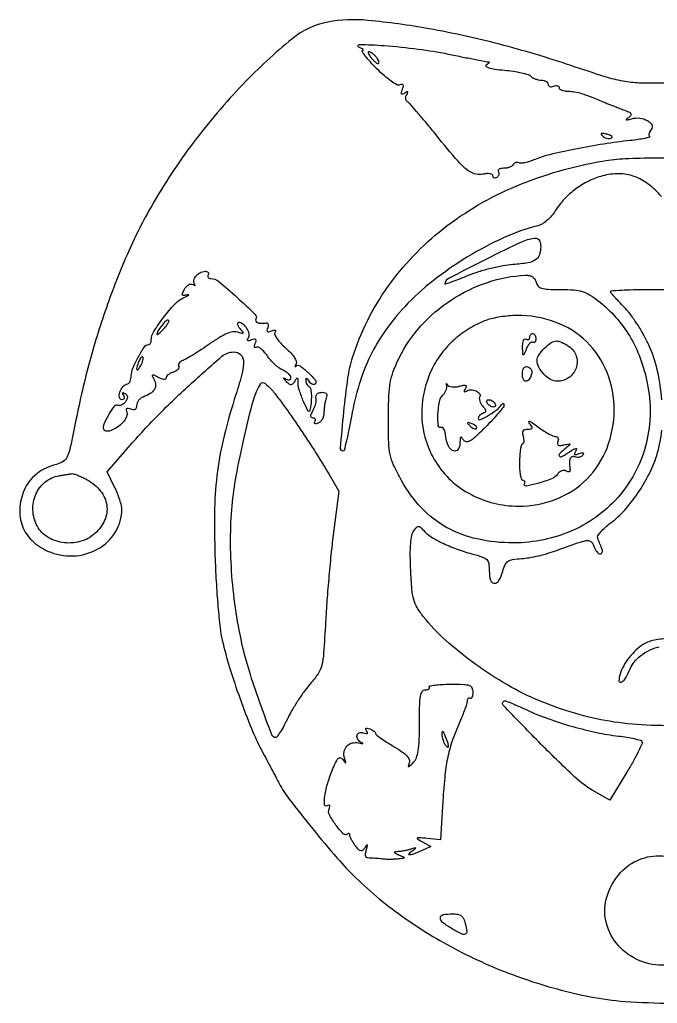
# Model space of a CAD drawing. Extents: x 22 to 640, y 38 to 1156.
# Drawn here: x 22.2 to 195.7, y 42.6 to 310.5 of the extents above; entities that cross this region are included whole.
import ezdxf

# ---------------------------------------------------------------- set-up
doc = ezdxf.new("R2010")
doc.units = 0

msp = doc.modelspace()

# ---------------------------------------------------------------- linework, layer by layer
for points in [[(197.709849, 293.17994, -0.011252), (190.817208, 293.231077, -0.039059), (186.389001, 293.711195, -0.030101), (181.547325, 294.928225, -0.004743), (172.209849, 297.980485, 0.017523), (152.742395, 303.797821, 0.01956), (133.612832, 307.9997, 0.020317), (116.96956, 310.285322, 0.069672), (106.091704, 309.814329, 0.126958), (96.334954, 305.281038, 0.029621), (82.978063, 292.918821, 0.029836), (69.401152, 276.968021, 0.031699), (58.11541, 259.822623, 0.02539), (51.784251, 247.296791, 0.019309), (46.098431, 233.003847, 0.018432), (41.262583, 217.543041, 0.017501), (37.484512, 201.5, -0.003644), (35.95489, 194.090076, -0.050136), (35.116216, 191.481289, -0.141606), (34.023099, 190.163767, -0.089116), (32.18335, 189.344136, 0.048344), (29.216998, 188.301609, 0.059427), (26.72171, 186.760397, 0.062563), (24.758832, 184.75154, 0.063355), (23.363568, 182.327715, 0.084383), (22.193648, 177.272217, 0.107619), (22.932085, 172.557691, 0.108847), (25.552311, 168.615552, 0.087942), (29.780369, 165.772955, 0.11414), (36.735711, 164.441247, 0.119612), (43.438486, 166.341202, 0.127107), (48.240686, 170.971372, 0.138571), (50, 177.197529, 0.063356), (49.87318, 178.194362, 0.016522), (49.416638, 179.746177, 0.016522), (48.774257, 181.493998, 0.016208), (48.014086, 183.206981), (46.028172, 187.317349), (50.764086, 192.861015, -0.016411), (59.144693, 202.042999, -0.014466), (68.460018, 211.062172, -0.008544), (77.235249, 218.808928, -0.178393), (80.467353, 220, -0.186188), (82.277194, 219.301855, -0.198912), (83.086025, 217.591678, -0.076307), (82.74658, 214.31552, -0.013895), (81.035225, 208.438305, 0.01661), (77.805687, 197.118653, 0.028924), (75.992187, 187.527304, 0.027407), (75.242227, 177.443756, 0.013256), (75.333785, 164.5, 0.00632), (75.655193, 157.551559, 0.006652), (76.148252, 150.73125, 0.006399), (76.726799, 144.862781, 0.029531), (77.304422, 141.5, 0.017537), (79.319027, 134.053679, 0.011145), (82.158422, 125.53082, 0.011156), (85.257573, 117.449249, 0.02501), (88.047537, 111.5, -0.000435), (89.382569, 108.982845, -0.000395), (90.756864, 106.38125, -0.000395), (91.982684, 104.051826, -0.001272), (92.792712, 102.5, 0.044429), (95.5128, 98.231289, 0.006564), (101.86455, 90.201831, 0.00785), (108.59958, 82.174663, 0.021673), (113.667892, 76.811381, 0.040004), (127.024763, 65.77933, 0.035198), (142.534369, 56.481786, 0.0344), (159.575499, 49.259033, 0.034073), (177.5, 44.413943, 0.031828), (186.93423, 43.159017, 0.01387), (199.566898, 42.642439, 0.01361)], [(196.821881, 262.30872, 0.055536), (193.271059, 265.707946, 0.07855), (189.427985, 267.786779, 0.08245), (185.277456, 268.518684, 0.068369), (180.821569, 267.951953, 0.049698), (177.057856, 266.525187, 0.044168), (173.487521, 264.336497, 0.044272), (170.365426, 261.560963, 0.050551), (167.932927, 258.391473, -0.040833), (166.921817, 257.019735, -0.037139), (165.670895, 255.782898, -0.039143), (164.357574, 254.830862, -0.076399), (163.167403, 254.332569, 0.045871), (154.010206, 251.137817, 0.029838), (144.102028, 245.890898, 0.029422), (134.67756, 239.366955, 0.038623), (126.96247, 232.300726, 0.03487), (121.661983, 225.777454, 0.040146), (117.592331, 218.869495, 0.038923), (114.585424, 211.21546, 0.029603), (112.466006, 202.453678, -0.005062), (111.775431, 198.829091, -0.008303), (111.108943, 195.777018, -0.002785), (110.484608, 193.194161, -0.344776), (110.236503, 193, -0.43971), (109.490379, 193.813428, -0.003435), (110.410667, 203.666811, -0.010224), (111.533144, 212.941027, -0.041182), (112.794997, 218.5, -0.077925), (122.300745, 237.634916, -0.072266), (137.416111, 253.510259, -0.067928), (157.340073, 265.183689, -0.056731), (180.919393, 271.98951, -0.029414), (186.998375, 272.65381, -0.012956), (195.088285, 272.849012, -0.012947), (203.492961, 272.616319, -0.020396)], [(196.937028, 206.947499, 0.037338), (195.716595, 215.155612, 0.053971), (193.341219, 222.088599, 0.020334), (191.894608, 224.876895, 0.015523), (190.096634, 227.807541, 0.015772), (188.237617, 230.451158, 0.03526), (186.628068, 232.305265, -0.006856), (185.237801, 233.734191, -0.010235), (184.065745, 235.024255, -0.005621), (183.120728, 236.133113, -0.175405), (183, 236.466667, -0.395498), (183.202198, 236.682307, -0.002759), (185.9375, 236.843333, -0.008322), (189.165594, 236.961662, -0.004999), (193, 237), (203, 237)], [(204, 118.320192, -0.021094), (192.737448, 118.367517, -0.029392), (182.71633, 119.425161, -0.030766), (173.253039, 121.59539, -0.02689), (163.680578, 124.989203, -0.032565), (154.914761, 129.327701, -0.025641), (146.028189, 135.09878, -0.026163), (138.054948, 141.540491, -0.042295), (132.085357, 147.892228, -0.033063), (130.370738, 150.378413, -0.068047), (129.448216, 152.549679, -0.0461), (128.95043, 155.385791, -0.008666), (128.611749, 160.647342, -0.009047), (128.491729, 164.805651, -0.022712), (128.596813, 167.836646, -0.030018), (128.903378, 170.010669, -0.108236), (129.465218, 171.283319, -0.023869), (130.246742, 172.251542, -0.198609), (130.743597, 172.492687, -0.210444), (131.248516, 172.305455, -0.027042), (132.051454, 171.438002, 0.080003), (133.920847, 169.80368, 0.026652), (137.111775, 168.037826, 0.024971), (141.021531, 166.374545, 0.021921), (145.25, 165.027232, -0.014629), (148.117176, 164.159495, -0.113583), (149.302145, 163.434067, -0.161838), (149.845824, 162.375243, -0.038387), (150, 160.370039, 0.063865), (150.323373, 157.848658, 0.332148), (151.352668, 157.025936, 0.282676), (152.609683, 157.742363, 0.055767), (153.641557, 160.25, -0.036459), (154.316674, 162.088975, -0.138239), (155.097513, 163.017032, -0.114279), (156.334736, 163.495521, -0.02122), (158.777687, 163.738221, 0.03031), (160.794316, 163.975637, 0.013159), (163.439215, 164.523109, 0.012966), (166.228863, 165.254344, 0.016822), (168.74147, 166.075657, -0.00299), (174.797688, 168.242454, -0.058463), (176.73034, 168.67629, -0.231309), (177.750412, 168.303242, -0.115065), (178.470984, 167.091421, 0.042324), (178.801749, 166.29114, 0.05179), (179.245169, 165.614355, 0.060472), (179.728158, 165.149285, 0.162843), (180.174376, 165, 0.172019), (180.519434, 165.122333, 0.153335), (180.730292, 165.440625, 0.10713), (180.763013, 165.925778, 0.059674), (180.606989, 166.5, -0.001129), (180.339475, 167.165402, -0.00076), (180.036799, 167.926562, -0.000765), (179.746114, 168.664107, -0.001517), (179.518283, 169.25, -0.232297), (179.577517, 169.916329, -0.037931), (180.354002, 171.001715, -0.035082), (181.541489, 172.233852, -0.024343), (183.039737, 173.457965, 0.050992), (186.761417, 176.844321, 0.032708), (190.369678, 181.443444, 0.032075), (193.442741, 186.620074, 0.040668), (195.557923, 191.761259, 0.058028), (196.919731, 198.725882, 0.037551)], [(198.839418, 141.915099, 0.048868), (194.936026, 141.541185, 0.091867), (192, 140.380812, 0.045176), (189.911314, 138.793355, 0.040536), (188.057652, 136.801948, 0.041031), (186.571561, 134.56576, 0.049542), (185.57735, 132.25, 0.070215), (185.280747, 130.48321, 0.525307), (185.853973, 130.06566, 0.172959), (186.946734, 130.949975, 0.038823), (188.048989, 133.11827, -0.12807), (191.227552, 137.321655, -0.113594), (196.194565, 139.674443, -0.115591)]]:
    msp.add_lwpolyline(points, format="xyb")
for points in [[(138.823507, 301.111266, 0.001067), (142.828866, 300.301033, 0.001622), (146.313203, 299.615686, 0.000582), (149.31945, 299.038133, 0.041526), (149.823507, 298.984687, -0.323509), (149.942219, 298.894741, -0.240678), (149.9125, 298.727377, -0.067349), (149.641342, 298.454701, -0.022162), (149.176494, 298.130241, 0.499873), (149.145923, 297.742302, 0.110982), (149.83547, 297.364447, 0.036584), (151.483697, 297.018146, 0.010882), (154.042154, 296.729894, -0.014568), (156.491445, 296.435647, -0.018452), (158.731777, 296.015012, -0.016701), (160.553669, 295.538354, -0.124667), (161.31566, 295.08434, 0.067521), (161.861621, 294.668815, 0.039052), (162.610225, 294.318525, 0.038274), (163.43129, 294.079681, 0.051689), (164.2, 294, -0.059599), (164.888372, 293.917655, -0.078475), (165.47125, 293.674822, -0.096801), (165.861617, 293.31524, -0.159693), (166, 292.893011, 0.158089), (166.121257, 292.519085, 0.151946), (166.440625, 292.280284, 0.112257), (166.926101, 292.22328, 0.06502), (167.5, 292.361626, -0.055937), (168.074366, 292.511135, -0.100118), (168.559375, 292.483616, -0.147206), (168.877514, 292.289193, -0.184534), (169, 291.968615, 0.228523), (169.178905, 291.59762, 0.074148), (169.720553, 291.284531, 0.05647), (170.513582, 291.070794, 0.037629), (171.452947, 291, -0.043802), (173.209236, 290.845845, -0.031144), (175.131114, 290.380893, -0.020307), (177.654271, 289.487672, -0.005768), (181.5, 287.896124, 0.005728), (182.474384, 287.492783, 0.002459), (183.783796, 286.975706, 0.002433), (185.184147, 286.438494, 0.003209), (186.466116, 285.963219, -0.015245), (188.001185, 285.351695, -0.135272), (188.562849, 284.898891, -0.330318), (188.556081, 284.438033, -0.079088), (187.966116, 283.877077, 0.01368), (187.275742, 283.374023, 0.548201), (187.289634, 283.218685, 0.184106), (187.576172, 283.185719, 0.00601), (188.712227, 283.489892, -0.097026), (190.928434, 283.667978, -0.096002), (193.057132, 282.998561, -0.150664), (194.207499, 281.825472, -0.300937), (194.073243, 280.588252, 0.04674), (193.711646, 280.058925, 0.062972), (193.496577, 279.520653, 0.078815), (193.451264, 279.055157, 0.183295), (193.592867, 278.740466, -0.565681), (193.529, 278.484156, -0.018658), (192.285531, 278.153804, -0.019259), (190.532361, 277.82781, -0.010142), (188.334191, 277.55149, 0.012869), (181.177973, 276.612255, 0.009908), (173.422615, 275.232615, 0.009219), (166.447919, 273.714585, 0.040781), (162.455039, 272.416768, -0.020466), (161.033433, 271.89001, -0.026633), (159.69222, 271.532252, -0.026172), (158.577121, 271.357914, -0.165571), (158.02508, 271.4845, 0.113839), (157.63854, 271.61555, 0.100309), (157.21421, 271.573071, 0.093883), (156.81716, 271.362846, 0.085977), (156.510081, 271.016312, -0.112542), (156.126167, 270.626452, -0.050028), (155.478975, 270.298542, -0.046042), (154.693605, 270.075274, -0.046272), (153.881966, 270, 0.04566), (153.155756, 269.933544, 0.09939), (152.638469, 269.726548, 0.177444), (152.410574, 269.420967, 0.213962), (152.457295, 269.069098, -0.108373), (152.598899, 268.665803, -0.099685), (152.565079, 268.22714, -0.095498), (152.360589, 267.820631, -0.090427), (152.016312, 267.510081, -0.078463), (151.627775, 267.347197, -0.156341), (151.298542, 267.370217, -0.185183), (151.080238, 267.572043, -0.1151), (151, 267.915983, 0.261409), (150.794886, 268.281498, 0.09399), (150.216583, 268.499581, 0.060846), (149.33387, 268.545211, 0.031886), (148.242186, 268.398437, -0.125736), (145.917601, 268.521205, -0.102433), (143.73189, 269.735428, -0.04015), (140.803879, 272.699327, -0.004518), (134.778189, 280, 0.00345), (132.378855, 282.919688, 0.004875), (130.198744, 285.484345, 0.00288), (128.331458, 287.613192, 0.066883), (127.722418, 288.138197, -0.125469), (127.409244, 288.478916, -0.098087), (127.261143, 288.960902, -0.087792), (127.301122, 289.510838, -0.076617), (127.526393, 290.042705, 0.0208), (127.84722, 290.613611, 0.351082), (127.806115, 290.811415, 0.301765), (127.58833, 290.834252, 0.017977), (126.98457, 290.490464, -0.037756), (126.370628, 290.172322, -0.359826), (126.107395, 290.250352, -0.222905), (126.053919, 290.596734, -0.020238), (126.341402, 291.447296, 0.030127), (126.599406, 292.263478, 0.191488), (126.543067, 292.686309, 0.301758), (126.24364, 292.839842, 0.063603), (125.643053, 292.693268, -0.220382), (124.820752, 292.748793, -0.028238), (123.280324, 293.70966, -0.027703), (121.433475, 295.171523, -0.017006), (119.419304, 297.081928, -0.010015), (117.628462, 298.97447, -0.019124), (116.280852, 300.575963, -0.018816), (115.403096, 301.796026, -0.573863), (115.537592, 302.070285, 0.307449), (115.680483, 302.183364, 0.300322), (115.629793, 302.360503, 0.062035), (115.209383, 302.638755, 0.018024), (114.5, 302.959562, -0.824182), (114.646448, 303.695246, -0.017881), (121.341879, 303.426726, -0.013083), (130.617618, 302.47724, -0.018391)], [(117, 301.551016, 0.125339), (117.09193, 301.190055, 0.025246), (117.440625, 300.620343, 0.025202), (117.925768, 299.982316, 0.021226), (118.5, 299.357143, 0.030007), (119.076968, 298.845562, 0.078501), (119.559375, 298.576532, 0.19907), (119.861252, 298.588904, 0.292116), (120, 298.806127, 0.112363), (119.897511, 299.256429, 0.038054), (119.559375, 299.842033, 0.035584), (119.07401, 300.453596, 0.034033), (118.5, 301, 0.025998), (117.923674, 301.429763, 0.059248), (117.440625, 301.675378, 0.129665), (117.130356, 301.704677, 0.367029)], [(180.76845, 278.83155, 0.0741), (181.270088, 278.460029, 0.058506), (181.899953, 278.2138, 0.059552), (182.556574, 278.1234, 0.085105), (183.13671, 278.212237, 0.170804), (183.424773, 278.435848, 0.353106), (183.396366, 278.701526, 0.106885), (182.940026, 278.995597, 0.02593), (182.080159, 279.268787, 0.013933), (180.995419, 279.520386, 0.131195), (180.522275, 279.491559, 0.470166), (180.436586, 279.27067, 0.069225)], [(163.984687, 248.75, -0.073883), (163.626052, 246.444258, -0.172953), (162.592503, 245.068538, -0.107497), (160.539573, 244.272781, -0.02002), (156.5, 243.803787, 0.026795), (153.752095, 243.446974, 0.014613), (150.426562, 242.731458, 0.014525), (147.079656, 241.804455, 0.022332), (144.25, 240.791057, -0.003592), (141.853089, 239.829876, -0.006131), (139.835938, 239.066171, -0.00163), (138.101847, 238.440232, -0.518688), (138, 238.511996, -0.279136), (138.94204, 240.067937, -0.003886), (149.148963, 245.306674, -0.007105), (159.013656, 250.098808, -0.104468), (162.75, 250.972945, -0.177298), (163.225625, 250.810399, -0.096179), (163.628314, 250.331115, -0.074928), (163.898064, 249.608828, -0.053715)], [(73.5, 241, 0.115227), (73.372133, 240.619421, 0.185236), (73.462837, 240.29375, 0.156241), (73.767824, 240.074694, 0.078383), (74.241366, 240, -0.175686), (76.283, 239.25978, -0.010423), (81.31879, 234.874229, -0.007806), (86.283828, 230.221418, -0.35256), (86.447162, 228.914506, 0.28539), (86.448475, 228.373015, 0.173058), (86.967787, 227.961883, 0.084552), (88.024421, 227.793288, 0.042548), (89.372681, 227.922473, -0.209541), (89.653953, 227.855862, -0.177517), (89.82106, 227.597311, -0.100912), (89.830532, 227.151973, -0.046667), (89.673609, 226.591821, 0.04811), (89.489603, 225.927635, 0.268269), (89.611495, 225.593792, 0.231768), (89.98371, 225.5023, 0.038003), (90.714972, 225.720866, -0.030771), (91.365151, 225.925475, -0.172932), (91.722104, 225.88998, -0.349589), (91.82953, 225.671281, -0.084587), (91.66729, 225.270681, 0.253417), (91.632467, 224.662446, 0.041208), (92.242606, 223.600669, 0.036901), (93.242874, 222.357889, 0.024704), (94.553742, 221.086957, -0.023591), (95.964469, 219.725285, -0.044574), (96.941602, 218.483858, -0.059333), (97.45466, 217.446262, -0.219035), (97.390172, 216.736214, 0.016646), (97.152781, 216.289587, 0.119117), (97.100254, 216.052622, 0.546414), (97.184955, 216.0005, 0.070268), (97.401393, 216.145052, -0.351863), (98.48134, 216.201771, -0.032253), (100.704899, 214.371519, -0.032847), (102.65293, 212.288668, -0.385476), (102.602364, 211.269031, -0.185412), (102.257851, 211.115702, -0.122016), (101.826863, 211.198927, -0.088181), (101.36937, 211.518333, -0.055426), (100.96094, 212.02896, 0.026257), (100.569215, 212.58184, 0.154703), (100.278633, 212.77847, 0.388541), (100.089708, 212.686452, 0.09113), (100.015313, 212.309017, 0.070077), (100.079011, 211.810433, 0.053431), (100.280175, 211.297508, 0.054255), (100.5805, 210.847914, 0.080146), (100.938474, 210.538025, -0.217981), (101.401606, 209.843286, -0.033219), (101.55907, 208.142414, -0.034049), (101.472232, 206.08436, -0.031422), (101.10786, 204, -0.694361), (100.648398, 203.944111, -0.019221), (99.442662, 206.508299, -0.018281), (98.299298, 209.504522, -0.080377), (97.984687, 211.364307, 0.011449), (97.950588, 212.498087, 0.235758), (97.786914, 212.786602, 0.398171), (97.535658, 212.744468, 0.020757), (97.026328, 212.008359, -0.037334), (96.466024, 211.253307, -0.205722), (96.020316, 211.03692, -0.188343), (95.530967, 211.202423, -0.030762), (94.791641, 211.905064, -0.005865), (94.151327, 212.609714, -0.167784), (94.058574, 212.833198, -0.575178), (94.158213, 212.899593, -0.014455), (94.75, 212.587687, 0.06756), (95.228423, 212.397125, 0.134655), (95.632812, 212.406656, 0.182082), (95.89865, 212.609368, 0.140692), (96, 212.962422, 0.157409), (95.842701, 213.449691, 0.049485), (95.329247, 214.031109, 0.043862), (94.590462, 214.605475, 0.036427), (93.716586, 215.083271, -0.054398), (92.703798, 215.685168, -0.025806), (91.53787, 216.660272, -0.025217), (90.411316, 217.816808, -0.032535), (89.506177, 218.990809, 0.030906), (88.698147, 220.045938, 0.047079), (87.863375, 220.84153, 0.059084), (87.121415, 221.295667, 0.251297), (86.619653, 221.264932, -0.136544), (86.303325, 221.173229, -0.325676), (86.114874, 221.307462, -0.138048), (86.096676, 221.687743, -0.03498), (86.279134, 222.285028, 0.037969), (86.504028, 223.03727, 0.255343), (86.398145, 223.398145, 0.255343), (86.03727, 223.504028, 0.037969), (85.285028, 223.279134, -0.026992), (84.576321, 223.050211, -0.218867), (84.24854, 223.107312, -0.343612), (84.169553, 223.357825, -0.049307), (84.422045, 223.873866, 0.197368), (84.609031, 225.00486, 0.087201), (84.008584, 226.425669, 0.084472), (82.934975, 227.595931, 0.166489), (81.755111, 228, 0.268644), (81.500946, 227.852819, 0.186938), (81.449713, 227.517003, 0.084302), (81.665108, 226.987615, 0.034538), (82.119713, 226.355754, -0.00954), (82.899895, 225.378333, -0.328133), (82.90559, 225.099749, -0.31694), (82.638684, 225.004355, -0.009185), (81.422451, 225.365919, 0.121551), (80.163082, 225.44842, 0.055502), (78.57204, 224.978153, 0.038401), (76.553418, 223.939921, 0.014815), (73.919848, 222.209079, -0.006399), (71.704623, 220.699195, -0.007319), (69.547713, 219.314152, -0.006685), (67.687427, 218.19189, -0.040784), (66.676172, 217.705977, 0.054812), (66.028775, 217.372283, 0.085194), (65.572607, 216.942681, 0.116524), (65.373848, 216.4896, 0.18584), (65.451139, 216.079059, -0.207595), (65.510175, 215.672492, -0.119179), (65.267517, 215.230849, -0.08193), (64.74368, 214.81784, -0.049245), (64.014521, 214.504609, 0.040908), (63.243612, 214.188532, 0.050675), (62.591765, 213.768754, 0.059221), (62.142958, 213.314254, 0.166718), (62, 212.897429, -0.267936), (61.830808, 212.604362, -0.15053), (61.417589, 212.509859, -0.074676), (60.752179, 212.660797, -0.029824), (59.900956, 213.053007, 0.00752), (58.648459, 213.699283, 0.252233), (58.322888, 213.688587, 0.394971), (58.24784, 213.438438, 0.012338), (58.79178, 212.407586, -0.118586), (59.178036, 211.034059, -0.154768), (58.833084, 209.782952, -0.112276), (57.693382, 208.675497, -0.046397), (55.75, 207.725431, 0.075059), (55.081011, 207.34963, 0.064826), (54.514063, 206.776154, 0.067191), (54.130626, 206.10025, 0.095752), (54, 205.424396, -0.073462), (53.89957, 204.744531, -0.180192), (53.598476, 204.348362, -0.170114), (53.097318, 204.232414, -0.06428), (52.388659, 204.404352, 0.038376), (51.672963, 204.617686, 0.217214), (51.293697, 204.534941, 0.274155), (51.162103, 204.217559, 0.056133), (51.32122, 203.605297, -0.136164), (51.385871, 202.932121, -0.061559), (51.123568, 202.077763, -0.054385), (50.601829, 201.186288, -0.049306), (49.884586, 200.395552, -0.046356), (48.225879, 199.15303, -0.074719), (46.603846, 198.465115, -0.139773), (45.473033, 198.494288, -0.327858), (45, 199.138144, -0.107899), (45.369288, 200.829492, -0.030083), (46.652668, 203.235125, -0.024416), (48.126437, 205.393732, -0.386857), (48.929281, 205.543707, 0.164288), (49.338724, 205.448741, 0.078895), (49.866728, 205.586505, 0.065058), (50.428237, 205.925094, 0.051425), (50.935251, 206.421983, 0.038246), (51.447405, 207.145066, 0.140675), (51.59021, 207.681244, 0.180045), (51.4125, 208.132063, 0.071486), (50.89405, 208.565481, 0.025211), (50.401046, 208.836839, 0.295997), (50.193627, 208.811237, 0.339828), (50.151809, 208.621791, 0.028924), (50.404508, 208.154508, -0.068937), (50.599686, 207.712617, -0.143226), (50.59735, 207.339137, -0.19028), (50.403738, 207.093162, -0.132745), (50.059017, 207, -0.353414), (49.305984, 207.608234, -0.13987), (49.399955, 209.030139, -0.094072), (50.324587, 210.602742, -0.168686), (51.611803, 211.33541, 0.181624), (51.956155, 211.543025, 0.065308), (52.254496, 212.042459, 0.054114), (52.466929, 212.729393, 0.041456), (52.552437, 213.51126, -0.093299), (53.00111, 215.594576, -0.026043), (54.458958, 218.610558, -0.020023), (56.158345, 221.430364, -0.25225), (57.215608, 222, 0.156531), (57.515115, 222.09612, 0.097016), (57.770842, 222.367188, 0.079253), (57.944235, 222.772003, 0.060846), (58.004281, 223.25, -0.13951), (58.662496, 225.533376, -0.022877), (61.298616, 229.356711, -0.025016), (64.326197, 232.955569, -0.094402), (66.690244, 234.690586, 0.007989), (67.686873, 235.185432, 0.052105), (68.153775, 235.491967, 0.707532), (68.117677, 235.592161, 0.066205), (67.726861, 235.537586, -0.02898), (66.786563, 235.334195, -0.334895), (66.473855, 235.501486, -0.21923), (66.473152, 235.934547, -0.015348), (67.027034, 237.050514, -0.055497), (67.534998, 237.789388, -0.083309), (68.136453, 238.287213, -0.106769), (68.749768, 238.485327, -0.156397), (69.300173, 238.367683, 0.017579), (69.733191, 238.139104, 0.183723), (69.929787, 238.121928, 0.505313), (69.968552, 238.225302, 0.039788), (69.758676, 238.497665, -0.144798), (69.559537, 238.911524, -0.083091), (69.562285, 239.469816, -0.070874), (69.760494, 240.083858, -0.059816), (70.131121, 240.657991, -0.100304), (71.245504, 241.555712, -0.094535), (72.645128, 241.972895, -0.229438), (73.425294, 241.688205, -0.343477)], [(162.710251, 239, 0.120797), (163.276144, 237.954738, 0.137574), (164.237587, 237.350987, 0.062403), (165.97002, 237.066693, 0.009502), (169.479127, 237, -0.016375), (173.049977, 236.883026, -0.056966), (175.317818, 236.471984, -0.066034), (177.255703, 235.594961, -0.027435), (179.612495, 233.941713, -0.043442), (184.437821, 229.415663, -0.048017), (188.230351, 224.264065, -0.046627), (191.054836, 218.348408, -0.037147), (192.99662, 211.544594, -0.109752), (192.755095, 195.317889, -0.116273), (185.622345, 181.101171, -0.114723), (172.795699, 171.434579, -0.104724), (156.577322, 168, -0.053946), (146.722081, 169.066414, -0.073364), (138.369437, 172.229874, -0.07617), (131.514897, 177.555837, -0.063812), (126.078791, 185, -0.01611), (123.937916, 189.203424, -0.058551), (122.991239, 192.042155, -0.045335), (122.609804, 195.364386, -0.007011), (122.545549, 202, -0.007712), (122.667894, 208.19019, -0.035458), (123.047671, 211.757159, -0.047724), (123.874054, 214.716227, -0.022043), (125.475073, 218.381905, -0.070276), (131.388357, 227.096391, -0.063701), (139.66582, 234.168815, -0.063635), (149.465929, 238.935778, -0.06984), (159.84362, 240.890434, -0.060472), (160.899074, 240.812103, -0.097336), (161.730886, 240.471217, -0.104632), (162.331846, 239.862875, -0.078916)], [(61.298201, 227.774166, 0.012774), (59.906132, 225.878604, 0.108832), (59.506413, 224.909149, 0.69308), (59.781819, 224.746698, 0.030309), (60.953484, 225.816116, 0.018892), (61.78191, 226.736968, 0.030489), (62.406312, 227.586424, 0.031302), (62.795619, 228.281878, 0.318438), (62.743052, 228.590282, 0.243787), (62.493753, 228.669357, 0.08598), (62.129681, 228.539493, 0.061299), (61.709562, 228.228902, 0.038209)], [(149.315943, 228.673922, 0.046897), (144.688473, 226.455975, 0.046372), (140.536544, 223.407354, 0.04692), (137.061373, 219.684417, 0.050594), (134.440154, 215.467206, 0.122232), (131.637125, 202.428638, 0.132949), (135.411936, 190.043796, 0.132526), (144.931929, 181.22672, 0.121099), (157.934276, 178.009769, 0.093271), (168.173293, 179.92045, 0.104499), (176.557934, 185.398627, 0.104043), (182.034992, 193.822903, 0.091714), (183.978038, 204.135808, 0.0946), (182.052026, 214.408918, 0.106585), (176.501942, 222.764158, 0.105659), (167.957014, 228.139912, 0.091533), (157.5, 229.918345, 0.019207), (155.352443, 229.805476, 0.014996), (153.033433, 229.523714, 0.015245), (150.887252, 229.1301, 0.035352)], [(162.666667, 223.543989, -0.058416), (162.605675, 223.023726, -0.125449), (162.41939, 222.668506, -0.191038), (162.1439, 222.53178, -0.160541), (161.824875, 222.608233, 0.252743), (161.433004, 222.631167, 0.089106), (160.957714, 222.295855, 0.061903), (160.471687, 221.663114, 0.037501), (160.054928, 220.814245, -0.003322), (159.418056, 219.256321, -0.434313), (159.243454, 219.191273, -0.275725), (159.115528, 219.390912, -0.002308), (159.063386, 221.309017, -0.030382), (159.104663, 222.389502, -0.076409), (159.300183, 223.150611, -0.162263), (159.615312, 223.505808, -0.275939), (160, 223.5, 0.082592), (160.3821, 223.343488, 0.161196), (160.70625, 223.3746, 0.182303), (160.921712, 223.586039, 0.108972), (161, 223.940983, -0.077162), (161.06281, 224.34556, -0.089906), (161.244792, 224.688914, -0.100772), (161.515525, 224.918449, -0.126256), (161.833333, 225, -0.170324), (162.151276, 224.888458, -0.094314), (162.421875, 224.572297, -0.074868), (162.604892, 224.100961, -0.055286)], [(171.777494, 221.443296, -0.164055), (173.684512, 218.85273, -0.162614), (173.642407, 215.625834, -0.157471), (171.654216, 212.998684, -0.153844), (168.485275, 212, -0.133671), (166.694552, 212.487445, -0.068866), (164.858687, 213.939072, -0.068295), (163.468568, 215.854268, -0.123491), (163, 217.722506, -0.156708), (163.454802, 219.137982, -0.040928), (165.018724, 220.981276, -0.040928), (166.862018, 222.545198, -0.156708), (168.277494, 223, -0.080139), (168.917631, 222.896737, -0.024662), (169.832585, 222.542718, -0.023973), (170.83281, 222.039115, -0.024165)], [(54.623539, 217.461341, 0.013074), (54.038161, 215.807875, 0.18392), (54.068872, 215.189955, 0.582659), (54.370907, 215.158973, 0.022794), (55.122073, 216.325003, 0.028467), (55.494276, 217.058111, 0.039963), (55.734072, 217.751423, 0.045448), (55.826923, 218.318576, 0.217548), (55.715202, 218.618131, 0.299281), (55.487156, 218.665262, 0.109577), (55.201425, 218.471425, 0.064271), (54.896209, 218.051117, 0.033338)], [(161.264432, 215.402234, -0.214275), (161.569868, 214.598661, -0.081237), (161.300655, 213.400699, -0.081579), (160.665438, 212.3552, -0.218907), (159.893011, 212, -0.208972), (159.551578, 212.149216, -0.081888), (159.262322, 212.5875, -0.06238), (159.065528, 213.234328, -0.042713), (159, 214, -0.069473), (159.16822, 215.20484, -0.186855), (159.680805, 215.883473, -0.235241), (160.420792, 215.952019, -0.104297)], [(97.810049, 200.102469, -0.0034), (100.238846, 196.463473, -0.003014), (102.718468, 192.6431, -0.003026), (104.909469, 189.176424, -0.009248), (106.337625, 186.788935), (109.038672, 182.077871), (107.58473, 170.788935, 0.00648), (106.976955, 165.533208, 0.003423), (106.352033, 158.997375, 0.003404), (105.80373, 152.298757, 0.005252), (105.43002, 146.5, -0.003753), (104.907178, 137.989647, -0.042603), (104.390387, 134.660825, -0.08661), (103.392068, 132.376156, -0.036562), (101.337767, 129.717389, 0.024762), (99.845868, 127.877837, 0.012738), (98.154852, 125.439875, 0.012629), (96.538437, 122.836835, 0.018618), (95.264823, 120.467389, -0.009912), (94.185139, 118.37206, -0.015197), (93.159838, 116.606046, -0.009624), (92.250593, 115.204991, -0.248933), (91.864368, 115, -0.310908), (90.804311, 115.729695, -0.003906), (87.787978, 123.810601, -0.011403), (84.968994, 132.131891, -0.017664), (82.956848, 139.444851, -0.020531), (81.089146, 149.046357, -0.01877), (79.947374, 159.060192, -0.019085), (79.573583, 168.937066, -0.023668), (80.011832, 178.124178, -0.02083), (81.117025, 186.161635, -0.010401), (83.148126, 196.227626, -0.008687), (85.444412, 205.722807, -0.055717), (87.211205, 210.332964, -0.027453), (87.836642, 211.395085, -0.241515), (88.297963, 211.652988, -0.180046), (88.864022, 211.46511, -0.014707), (90.071345, 210.435433, -0.042516), (91.129864, 209.299764, -0.005613), (93.133362, 206.686296, -0.006479), (95.439069, 203.523027, -0.005392)], [(105.606989, 207.418213, 0.036159), (105.37382, 206.648442, 0.016792), (105.178303, 205.622153, 0.016535), (105.044327, 204.525864, 0.022138), (105, 203.525201, -0.062088), (104.884304, 202.597078, -0.060667), (104.544118, 201.717961, -0.065945), (104.041776, 201.017431, -0.113125), (103.448062, 200.618443, -0.036408), (102.868281, 200.443138, -0.155351), (102.512472, 200.474315, -0.32948), (102.393111, 200.674071, -0.1144), (102.507079, 201.011454, 0.087466), (102.657453, 201.388943, 0.166329), (102.617145, 201.709615, 0.178612), (102.393481, 201.923312, 0.102638), (102.023833, 202, -0.153662), (101.605603, 202.131641, -0.238814), (101.430606, 202.458098, -0.105506), (101.540804, 203.040475, -0.023542), (101.97832, 203.95949, 0.020029), (102.37005, 204.76766, 0.022381), (102.680202, 205.575592, 0.022409), (102.88077, 206.281125, 0.099709), (102.895082, 206.70949, -0.049891), (102.823444, 207.798944, -0.153128), (103.065783, 208.488557, -0.169477), (103.638422, 208.874633, -0.064449), (104.606989, 209, -0.076855), (105.262395, 208.898658, -0.176865), (105.651801, 208.59835, -0.16701), (105.769113, 208.103551, -0.067159)], [(141.731913, 210.647562, -0.015722), (143.002869, 210.924394, -0.135675), (143.575495, 210.874634, -0.376767), (143.735604, 210.57717, -0.08186), (143.494644, 209.991335, 0.021259), (143.194449, 209.455993, 0.21676), (143.184114, 209.207921, 0.414742), (143.344866, 209.140105, 0.041646), (143.755249, 209.348736, -0.145345), (144.958068, 209.675039, -0.091567), (146.393198, 209.374571, -0.124183), (147.353547, 208.665338, -0.320647), (147.408167, 207.85141, 0.148877), (147.282318, 207.374483, 0.062506), (147.390773, 206.7127, 0.0542), (147.695739, 205.982409, 0.046567), (148.16391, 205.293574, -0.024283), (148.79522, 204.448225, -0.138554), (148.968501, 203.920995, -0.243147), (148.794082, 203.545501, -0.083757), (148.25, 203.254045, 0.062841), (147.772077, 203.023078, 0.063079), (147.367188, 202.680875, 0.069144), (147.092913, 202.284283, 0.117279), (147, 201.893614, 0.543343), (147.499855, 201.569429, 0.025395), (149.656877, 202.667445, 0.028181), (151.910861, 204.137689, 0.078586), (153.234687, 205.476902, -0.028544), (153.55737, 205.876063, -0.203276), (153.778177, 205.978077, -0.356563), (153.92109, 205.868685, -0.059798), (153.962935, 205.5, -0.164981), (153.754765, 204.899032, -0.009069), (152.485525, 203.325, -0.013266), (150.863916, 201.48827, -0.009248), (148.9425, 199.5, -0.008432), (146.229675, 196.884487, -0.05493), (144.712549, 195.753681, -0.159314), (143.725813, 195.538406, -0.230339), (142.979565, 196, 0.026072), (142.478594, 196.707404, 0.425504), (142.217922, 196.732999, 0.205981), (142.050676, 196.393555, 0.011231), (142.015313, 195.176676, -0.150505), (141.463167, 193.425043, -0.354437), (140.234541, 193.064519, -0.184173), (138.852633, 194.378177, -0.087778), (138.185226, 196.777174, 0.028731), (137.997801, 197.98712, 0.056283), (137.688194, 198.910322, 0.096506), (137.316008, 199.42246, 0.337926), (136.935226, 199.459967, -0.550965), (136.122728, 199.856055, -0.03884), (136.023295, 202.92423, -0.032486), (136.410201, 206.421209, -0.153759), (137.330357, 208.1875, 0.051446), (137.820359, 208.790234, 0.046847), (138.194911, 209.498973, 0.049878), (138.407051, 210.202498, 0.09837), (138.405357, 210.783929, -0.013949), (138.326677, 211.239215, -0.241549), (138.374166, 211.377503, -0.479894), (138.471319, 211.364912, -0.021614), (138.65776, 211.026719, 0.184921), (139.036053, 210.678186, 0.0641), (139.767333, 210.490882, 0.052838), (140.707878, 210.47476, 0.039387)], [(151.5, 206, -0.076764), (151.661825, 205.617617, -0.154201), (151.642737, 205.29375, -0.186277), (151.449529, 205.079239, -0.117858), (151.118034, 205, -0.085235), (150.689814, 205.073533, -0.053414), (150.230237, 205.29375, -0.051777), (149.810561, 205.617474, -0.064269), (149.5, 206, -0.076764), (149.338175, 206.382383, -0.154201), (149.357263, 206.70625, -0.186277), (149.550471, 206.920761, -0.117858), (149.881966, 207, -0.085235), (150.310186, 206.926467, -0.053414), (150.769763, 206.70625, -0.051777), (151.189439, 206.382526, -0.064269)], [(167.95138, 197, -0.122816), (168.38997, 196.890619, -0.150421), (168.686764, 196.592623, -0.130721), (168.789611, 196.142863, -0.083001), (168.681807, 195.613185, 0.092445), (168.570299, 195.007424, 0.270134), (168.777032, 194.654587, 0.151686), (169.322931, 194.537064, 0.029967), (170.324818, 194.687405, -0.005104), (171.709238, 194.9661, -0.350204), (171.906741, 194.861951, -0.330453), (171.855092, 194.637833, -0.004838), (170.75, 193.713977, 0.019467), (169.084244, 192.236519, 0.416474), (169.074071, 191.639845, 0.338423), (169.74604, 191.541074, 0.018111), (171.711324, 192.726947, -0.01011), (172.958209, 193.506812, -0.087394), (173.568419, 193.739537, -0.526156), (173.735876, 193.574312, -0.09424), (173.547279, 193.080061, 0.028069), (173.173462, 192.389782, 0.329996), (173.229858, 192.107631, 0.260512), (173.545628, 192.034916, 0.020765), (174.387893, 192.318607, -0.027648), (175.089233, 192.544135, -0.1548), (175.478268, 192.524153, -0.360496), (175.599553, 192.312484, -0.095768), (175.450787, 191.920372, -0.110991), (175.095536, 191.557402, -0.081909), (174.578631, 191.331746, -0.076613), (173.982462, 191.274797, -0.077332), (173.398849, 191.400442, 0.152651), (172.567109, 191.453281, 0.231929), (172.021289, 190.997893, 0.111193), (171.806189, 189.926869, 0.028293), (171.948399, 188.149648, -0.073724), (171.942955, 187.643838, -0.225917), (171.753751, 187.368652, -0.208605), (171.406713, 187.329342, -0.06385), (170.915178, 187.552423, 0.127508), (170.350275, 187.727122, 0.09769), (169.708563, 187.631131, 0.084032), (169.070266, 187.273325, 0.065302), (168.519937, 186.696378, -0.140858), (166.903123, 185.442725, -0.024568), (163.215664, 184.177409, -0.032555), (159.989714, 183.46842, -0.639425), (159.566772, 184.10804, 0.082464), (159.706479, 184.448863, 0.161053), (159.678958, 184.737987, 0.182396), (159.490714, 184.930153, 0.109151), (159.174569, 185, -0.332278), (158.810255, 185.272155, -0.028933), (158.530403, 186.46875, -0.028999), (158.345683, 188.083323, -0.017756), (158.306532, 190, -0.013435), (158.386999, 191.916853, -0.022014), (158.569952, 193.53125, -0.017788), (158.811953, 194.773237, -0.348902), (159.097361, 195, 0.293368), (159.331436, 195.150274, 0.083557), (159.448977, 195.5875, 0.056002), (159.438652, 196.233307, 0.031987), (159.289749, 197, -0.048349), (159.140176, 197.931843, -0.153396), (159.289646, 198.537676, -0.183552), (159.734693, 198.8841, -0.074731), (160.505813, 199, 0.030133), (161.436455, 199.056137, 0.319983), (161.70153, 199.29811, 0.209949), (161.613969, 199.724944, 0.015233), (160.872445, 200.707113, -0.204086), (160.784363, 201.019886, -0.503433), (160.959008, 201.117548, -0.045402), (161.785961, 200.651022, -0.010283), (163.094391, 199.707113, 0.01549), (164.563117, 198.670644, 0.018772), (166.003818, 197.795215, 0.017635), (167.253674, 197.155269, 0.109926)], [(144.733333, 199.875912, 0.043285), (145.246577, 199.441312, 0.063152), (145.768815, 199.162781, 0.082976), (146.220211, 199.072099, 0.20742), (146.526461, 199.193128, 0.278911), (146.59249, 199.461316, 0.120343), (146.395085, 199.789051, 0.070189), (145.940734, 200.133723, 0.036269), (145.293128, 200.435707, 0.008399), (144.336218, 200.78179, 0.286372), (144.111181, 200.729672, 0.400052), (144.106486, 200.536448, 0.011214)], [(39.988956, 185.505711, -0.089689), (43.84918, 182.533521, -0.132536), (45.782727, 178.747823, -0.141516), (45.487953, 174.688544, -0.108357), (43.076923, 170.923077, -0.118991), (39.153601, 168.5256, -0.104276), (34.365623, 168.026532, -0.108104), (29.921703, 169.495821, -0.137026), (26.943198, 172.606135, -0.112342), (25.769438, 176.88633, -0.113654), (26.571383, 181.233293, -0.119628), (29.137229, 184.630345, -0.134023), (32.87307, 186.295621, 0.000896), (33.937436, 186.461555, 0.000999), (34.963239, 186.625464, 0.000921), (35.837092, 186.768537, 0.005274), (36.29966, 186.850168, -0.118118), (36.770352, 186.826649, -0.0161), (37.71325, 186.51704, -0.017784), (38.823953, 186.066922, -0.014165)], [(145.5, 127.363712, -0.033124), (145.446865, 126.562527, -0.07038), (145.279687, 125.965383, -0.13596), (145.03366, 125.663474, -0.301231), (144.75, 125.654508, 0.123118), (144.464812, 125.745413, 0.188041), (144.220313, 125.667586, 0.150209), (144.055608, 125.423022, 0.07376), (144, 125.048119, -0.074782), (143.903758, 124.408237, -0.008983), (143.457967, 123.047255, -0.010532), (142.861349, 121.440622, -0.008481), (142.154783, 119.739102, 0.016919), (140.022071, 114.348132, 0.031952), (138.734878, 109.854827, 0.028167), (137.937437, 104.875279, 0.010342), (137.355193, 97.772583), (136.706934, 87.177615), (133.103467, 87.510441, 0.00269), (130.769311, 87.713372, 0.173998), (130.382072, 87.609028, 0.550307), (130.391436, 87.391972, 0.007308), (131.804805, 86.607119), (134.109609, 85.370971), (131.507752, 84.185486, -0.012496), (129.3916, 83.284462, -0.087046), (128.2946, 83.057645, -0.656929), (128.158248, 83.348353, -0.055886), (129, 84.109645, 0.004509), (129.849782, 84.732638, 0.402152), (129.873219, 84.873871, 0.328176), (129.721562, 84.92689, 0.003964), (128.668213, 84.594332, -0.018988), (127.845374, 84.361488, -0.012536), (126.884475, 84.153939, -0.012622), (125.938683, 83.998964, -0.02377), (125.168213, 83.929715, 0.017882), (124.336719, 83.864837, 0.48304), (124.234852, 83.70134, 0.200434), (124.441403, 83.474405, 0.007727), (125.5, 83, -0.007061), (126.736631, 82.447786, -0.413317), (126.814321, 82.236811, -0.263518), (126.585356, 82.071812, -0.00456), (125, 81.912751, -0.012209), (123.932902, 81.841728, -0.010099), (122.79375, 81.81684, -0.010233), (121.747794, 81.836524, -0.026794), (121, 81.906161, 0.013383), (120.296798, 81.990715, 0.006879), (119.412219, 82.06087, 0.006831), (118.499189, 82.108137, 0.010242), (117.70117, 82.122166, -0.06807), (116.862003, 82.23446, -0.204098), (116.41861, 82.586912, -0.156736), (116.298325, 83.227651, -0.037001), (116.516677, 84.308471, 0.005467), (116.82732, 85.465144, 0.198896), (116.78936, 85.732143, 0.533746), (116.634885, 85.740856, 0.011288), (116.104992, 85.004871, -0.048911), (115.489332, 84.272714, -0.247026), (114.99404, 84.125172, -0.163339), (114.449314, 84.436089, -0.020302), (113.571288, 85.504871, -0.019133), (112.991829, 86.335956, -0.021067), (112.497146, 87.183202, -0.021032), (112.138268, 87.937094, -0.092148), (112.031803, 88.416667, 0.074931), (111.974761, 88.722723, 0.201014), (111.829797, 88.884517, 0.221702), (111.624582, 88.885979, 0.089279), (111.388783, 88.722116, -0.418456), (110.289812, 88.730062, -0.034985), (108.2583, 91.137091, -0.034103), (106.491931, 93.936577, -0.218664), (106.387224, 95.566707, 0.031736), (106.586494, 96.20421, 0.210224), (106.529799, 96.525039, 0.335482), (106.290111, 96.60824, 0.060152), (105.832473, 96.396463, -0.566817), (105.129684, 96.760336, -0.055074), (105.244351, 99.131685, -0.034393), (106.069479, 102.702143, -0.024982), (107.452318, 106.540124, -0.012177), (108.36508, 108.58333, -0.097466), (108.976983, 109.407238, -0.302998), (109.53529, 109.491199, -0.129918), (110.140923, 108.983631, 0.005278), (110.727286, 108.171653, 0.443084), (110.863815, 108.157867, 0.291892), (110.910142, 108.32575, 0.004067), (110.577079, 109.376748, -0.124009), (110.456728, 111.137018, -0.141979), (111.204219, 112.643584, -0.142687), (112.63785, 113.512125, -0.125661), (114.391183, 113.531809, 0.009071), (115.148204, 113.362012, 0.068389), (115.513347, 113.3379, 0.693346), (115.537846, 113.420699, 0.053911), (115.25, 113.592564, -0.13582), (114.250355, 114.435467, -0.190273), (113.99338, 115.562259, -0.267675), (114.579951, 116.295214, -0.186934), (115.664045, 116.298676, 0.02645), (116.381889, 116.065942, 0.192905), (116.734128, 116.108593, 0.358176), (116.829118, 116.345527, 0.061825), (116.612107, 116.818607, -0.057711), (116.392196, 117.287821, -0.337259), (116.474432, 117.529825, -0.212163), (116.796631, 117.58664, -0.030715), (117.448062, 117.381557, -0.033279), (118.043568, 117.106323, -0.042), (118.549948, 116.772076, -0.047402), (118.907378, 116.43092, -0.172456), (119.019844, 116.143011, 0.224137), (119.203715, 115.782678, 0.008145), (120.470371, 114.836277, 0.013522), (122.05445, 113.756377, 0.008917), (123.929943, 112.597508, -0.016057), (126.202407, 111.148113, -0.052516), (127.558549, 109.994671, -0.092432), (128.202059, 109.005402, -0.190748), (128.216052, 108.097508, 0.01272), (127.903118, 107.20181, 0.532013), (128.009494, 107.06676, 0.173868), (128.293204, 107.192959, 0.004495), (129.305954, 108.178571, 0.105609), (130.149948, 109.468052, 0.053252), (130.657054, 111.353768, 0.031287), (130.926555, 114.220103, 0.007799), (131, 118.928571, -0.005654), (131.055547, 123.840314, -0.036912), (131.292965, 126.295329, -0.094391), (131.764179, 127.553233, -0.261783), (132.559017, 128, 0.047362), (133.123913, 128.053629, 0.103102), (133.523962, 128.220313, 0.180575), (133.697168, 128.466432, 0.205145), (133.654677, 128.75, -0.516838), (133.779696, 129.045168, -0.020483), (135.135269, 129.28504, -0.021318), (137.017205, 129.457809, -0.01149), (139.34566, 129.51822, -0.007608), (143.04055, 129.47294, -0.077474), (144.543962, 129.196091, -0.205864), (145.245549, 128.551866, -0.105878)], [(160.363308, 122.433949, 0.021644), (166.170226, 120.073734, 0.01659), (172.696051, 117.986236, 0.016741), (179.252114, 116.361409, 0.024206), (185.143456, 115.40426, -0.011632), (187.440352, 115.090124, -0.016679), (189.456949, 114.696978, -0.012528), (191.081928, 114.28041, -0.187455), (191.540759, 113.93405, -0.249284), (191.57868, 113.351166, -0.007962), (190.538878, 111.140013, -0.013677), (189.161914, 108.513372, -0.00886), (187.43358, 105.549425), (182.830394, 97.967354), (178.775843, 100.233677, -0.06104), (173.225885, 104.294054, -0.009493), (163.467981, 113.804159, -0.005207), (153.795716, 123.801775, -0.658475), (154.311063, 125, -0.098864), (154.6303, 124.936255, -0.001709), (156.273401, 124.246222, -0.004263), (158.182917, 123.41734, -0.002818)], [(137.085598, 116, 0.053798), (137.134067, 115.317134, 0.029384), (137.331527, 114.5, 0.028934), (137.632796, 113.684071, 0.040566), (138, 113, 0.095694), (138.592871, 112.381869, 0.608383), (138.885992, 112.533606, 0.081911), (138.695838, 113.686554, 0.019739), (138, 115.5, 0.014925), (137.608071, 116.341871, 0.152377), (137.343886, 116.615423, 0.491407), (137.161267, 116.535375, 0.051935)], [(202.729764, 81.486131, -0.184275), (209.77463, 74.971839, -0.165879), (211.080608, 65.081185, -0.164688), (206.066828, 56.403675, -0.182078), (197.029966, 53, -0.112532), (190.135941, 54.571496, -0.113157), (184.620118, 58.97382, -0.117657), (181.714204, 65.184899, -0.128981), (182.067101, 71.815089, -0.0936), (185.225067, 77.645821, -0.112978), (190.122848, 81.468725, -0.112738), (196.204492, 82.78553, -0.092898)], [(143.44026, 64.382001, -0.028936), (143.867823, 62.135181, -0.355591), (143.440605, 61.443195, -0.20677), (142.394259, 61.520126, -0.012966), (139.627519, 63.057263, -0.032785), (137.204936, 64.709639, -0.25226), (136.672588, 65.926313, -0.338346), (137.431979, 66.767612, -0.046036), (139.950609, 67, -0.044399), (141.391373, 66.87181, -0.11707), (142.335242, 66.460945, -0.121367), (142.973668, 65.680444, -0.049577)]]:
    msp.add_lwpolyline(points, format="xyb", close=True)

doc.saveas('drawing.dxf')
